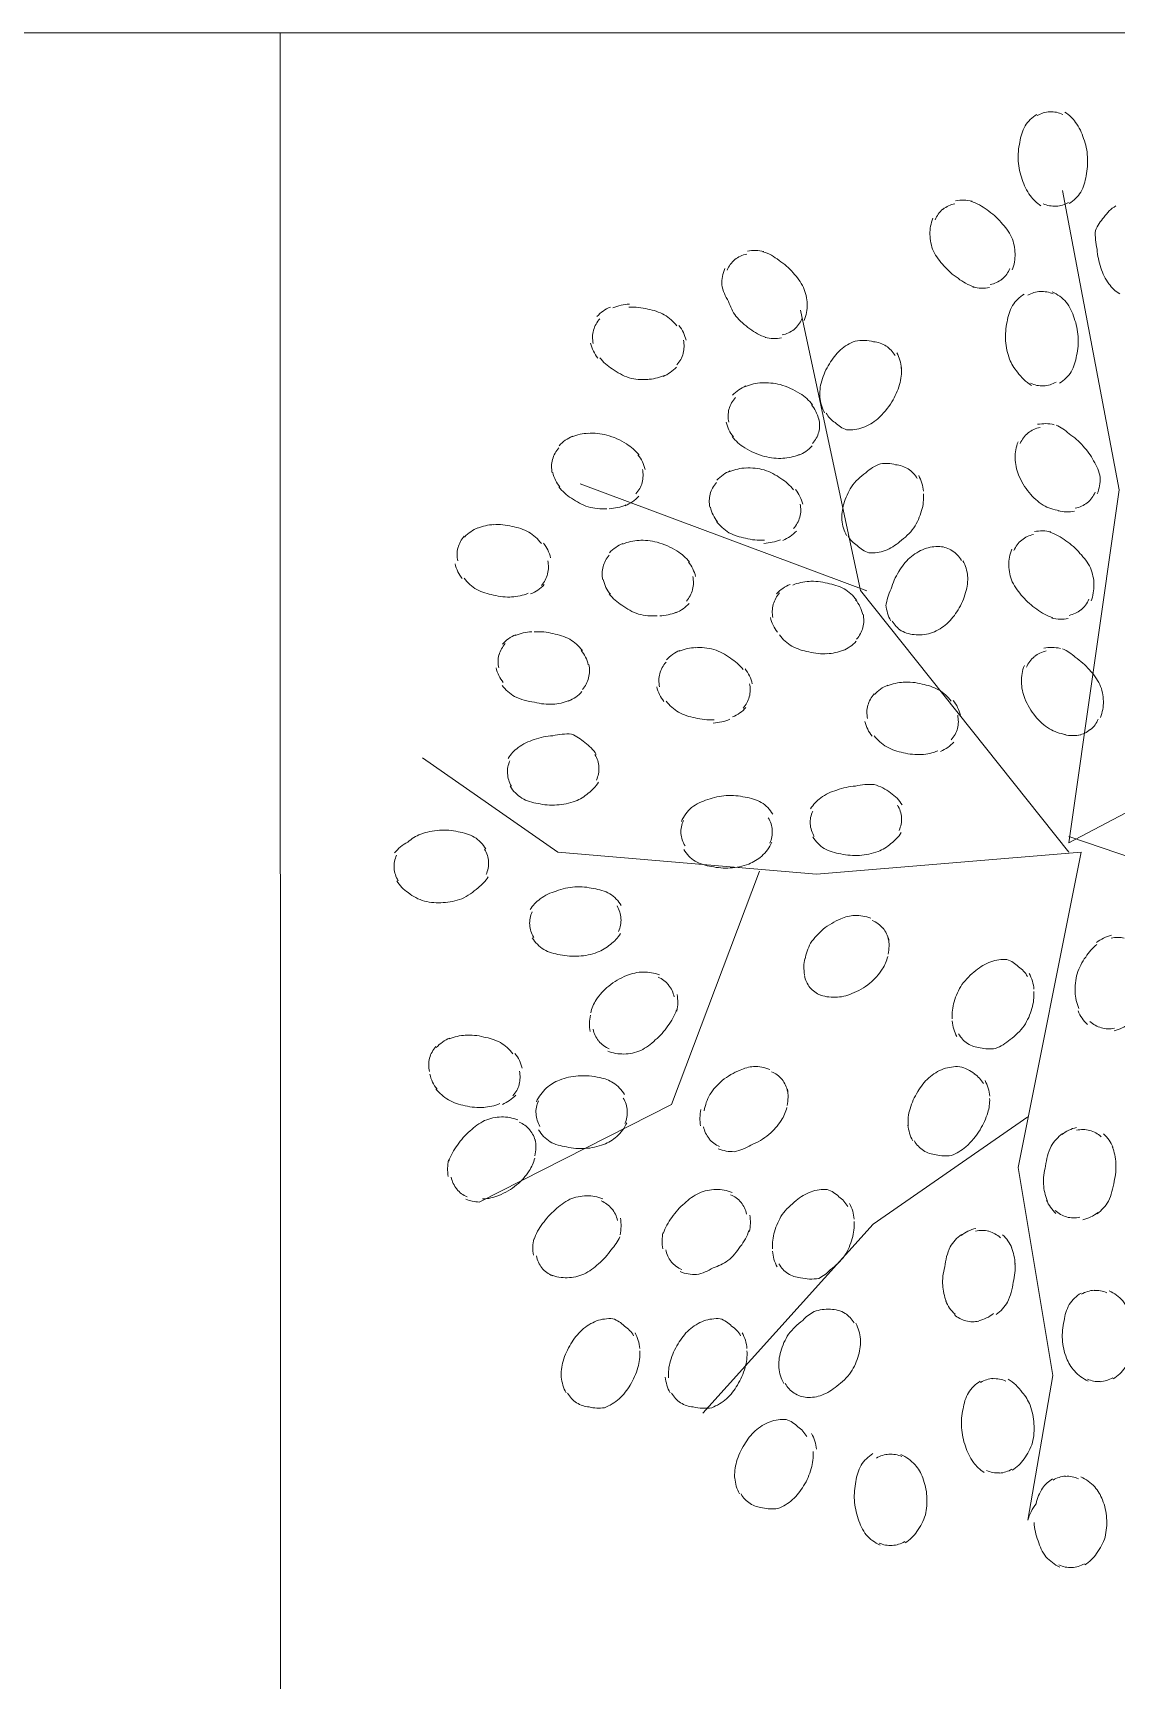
# Model space of a CAD drawing. Header units: metres. Extents: x 14 to 155, y 0 to 125.
# Drawn here: x 33.532 to 34.082, y 98.15 to 98.987 of the extents above; entities that cross this region are included whole.
import ezdxf

# ---------------------------------------------------------------- set-up
doc = ezdxf.new("R2010")
doc.units = ezdxf.units.M
doc.layers.add('PDF_Geometry', color=7, linetype='Continuous', true_color=0xc0c0c0)

msp = doc.modelspace()

# ---------------------------------------------------------------- linework, layer by layer
at = {"layer": 'PDF_Geometry', "color": 0, "lineweight": 5}
msp.add_lwpolyline([(33.45736, 99.48593), (34.25755, 99.48596), (34.25757, 98.98663), (33.45738, 98.9866)], close=True, dxfattribs=at)
msp.add_lwpolyline([(29.58483, 90.23573), (29.58457, 96.98602), (33.65743, 96.98618), (33.65735, 98.98661)], dxfattribs=at)
at = {"layer": 'PDF_Geometry', "color": 0, "lineweight": 0}
for points in [[(34.04137, 98.94518, 0.112979), (34.03537, 98.93937, 0.088824), (34.03275, 98.93112, 0.074265), (34.0319, 98.92155, 0.074849), (34.03397, 98.91218, 0.088992), (34.038, 98.90402, 0.102553), (34.04344, 98.89887)], [(34.05769, 98.89999, 0.112979), (34.06369, 98.90581, 0.088824), (34.06631, 98.91406, 0.074265), (34.06706, 98.92362, 0.074849), (34.06509, 98.93299, 0.088992), (34.06106, 98.94115, 0.102553), (34.05562, 98.94631)], [(34.02881, 98.86624, 0.102), (34.03031, 98.87449, 0.09382), (34.02853, 98.88293, 0.075517), (34.02319, 98.89043, 0.072693), (34.01606, 98.89671, 0.088362), (34.0079, 98.90112)], [(33.98859, 98.89258, 0.102), (33.98709, 98.88433, 0.09382), (33.98887, 98.8758, 0.075517), (33.99422, 98.86839, 0.072693), (34.00134, 98.86202, 0.088362), (34.0095, 98.85761)], [(34.08141, 98.89877, 0.112979), (34.07541, 98.89296, 0.088824), (34.07109, 98.8863, 0.074265), (34.07194, 98.87674, 0.074849), (34.07391, 98.86737, 0.088992), (34.07794, 98.85921, 0.102553), (34.08347, 98.85405)], [(33.92325, 98.84064, 0.102), (33.92475, 98.84889, 0.09382), (33.92287, 98.85733, 0.075517), (33.91762, 98.86483, 0.072693), (33.91049, 98.87111, 0.088362), (33.90234, 98.87552)], [(33.88293, 98.86698, 0.102), (33.88143, 98.85873, 0.09382), (33.8849, 98.8502, 0.075517), (33.88856, 98.8428, 0.072693), (33.89568, 98.83642, 0.088362), (33.90384, 98.83201)], [(34.035, 98.85396, 0.112979), (34.029, 98.84815, 0.088824), (34.02628, 98.83989, 0.074265), (34.02553, 98.83033, 0.074849), (34.0275, 98.82096, 0.088992), (34.03153, 98.81439, 0.102553), (34.03866, 98.80764)], [(34.05282, 98.80877, 0.112979), (34.05882, 98.81458, 0.088824), (34.06153, 98.82283, 0.074265), (34.06228, 98.8324, 0.074849), (34.06031, 98.84177, 0.088992), (34.05628, 98.84993, 0.102553), (34.04916, 98.85508)], [(33.85865, 98.83783, 0.087268), (33.85227, 98.84354, 0.072677), (33.84384, 98.84636, 0.081618), (33.83427, 98.84729)], [(33.96487, 98.82761, 0.12226), (33.9585, 98.82977, 0.102689), (33.94912, 98.83014, 0.089013), (33.94162, 98.82564, 0.073797), (33.93609, 98.81861, 0.072677), (33.93215, 98.80989, 0.090683), (33.93122, 98.80126)], [(33.81946, 98.8217, 0.087268), (33.82584, 98.81598, 0.072677), (33.83437, 98.81148, 0.081618), (33.84384, 98.81064)], [(33.939, 98.7887, 0.12226), (33.94481, 98.78505, 0.102689), (33.95306, 98.78617, 0.089013), (33.96056, 98.79067, 0.073797), (33.96778, 98.7993, 0.072677), (33.97162, 98.80802, 0.090683), (33.97256, 98.81664)], [(33.92747, 98.7978, 0.087268), (33.92109, 98.80351, 0.072677), (33.91106, 98.80801, 0.081618), (33.9015, 98.80886)], [(33.83943, 98.7722, 0.087268), (33.83306, 98.77792, 0.072677), (33.82303, 98.78242, 0.081618), (33.81346, 98.78326)], [(34.07204, 98.75261, 0.102), (34.07354, 98.76086, 0.09382), (34.07016, 98.7693, 0.075517), (34.06482, 98.7768, 0.072693), (34.05769, 98.78308, 0.088362), (34.05113, 98.78749)], [(33.88668, 98.78167, 0.087268), (33.89306, 98.77595, 0.072677), (33.90319, 98.77154, 0.081618), (33.91265, 98.77061)], [(34.03182, 98.77895, 0.102), (34.03032, 98.7707, 0.09382), (34.0321, 98.76217, 0.075517), (34.03744, 98.75317, 0.072693), (34.04457, 98.7468, 0.088362), (34.05272, 98.74399)], [(33.97603, 98.76517, 0.12226), (33.96966, 98.76733, 0.102689), (33.96197, 98.7678, 0.089013), (33.95447, 98.76329, 0.073797), (33.94725, 98.75617, 0.072677), (33.94341, 98.74745, 0.090683), (33.94238, 98.73882)], [(33.91781, 98.75457, 0.087268), (33.91144, 98.76029, 0.079764), (33.903, 98.7647, 0.081618), (33.89353, 98.76564)], [(33.79874, 98.75607, 0.087268), (33.80512, 98.75035, 0.072677), (33.81356, 98.74594, 0.081618), (33.82303, 98.74501)], [(33.95016, 98.72626, 0.125626), (33.95606, 98.72261, 0.102689), (33.96432, 98.72373, 0.089013), (33.97172, 98.72823, 0.073797), (33.97894, 98.73526, 0.072677), (33.98288, 98.74408, 0.090683), (33.98381, 98.75261)], [(33.78984, 98.72738, 0.087268), (33.78346, 98.7331, 0.072677), (33.77503, 98.73601, 0.081618), (33.76546, 98.73685)], [(33.87872, 98.73854, 0.087268), (33.88509, 98.73282, 0.079764), (33.89353, 98.73001, 0.081618), (33.90309, 98.72898)], [(34.06885, 98.69814, 0.102), (34.07035, 98.70639, 0.09382), (34.06857, 98.71492, 0.075517), (34.06323, 98.72233, 0.072693), (34.0561, 98.7287, 0.088362), (34.04794, 98.73311)], [(33.86503, 98.71782, 0.087268), (33.85865, 98.72354, 0.072677), (33.84862, 98.72795, 0.081618), (33.83906, 98.72888)], [(33.99844, 98.72364, 0.12226), (33.99207, 98.72579, 0.102689), (33.98438, 98.72458, 0.089013), (33.97688, 98.72008, 0.073797), (33.97125, 98.71304, 0.072677), (33.96741, 98.70423, 0.090683), (33.96478, 98.6956)], [(34.02863, 98.72448, 0.102), (34.02713, 98.71623, 0.09382), (34.02891, 98.7078, 0.075517), (34.03426, 98.7003, 0.072693), (34.04129, 98.69401, 0.088362), (34.04945, 98.68961)], [(33.75065, 98.70966, 0.087268), (33.75703, 98.70394, 0.072677), (33.76556, 98.70113, 0.081618), (33.77503, 98.70019)], [(33.94988, 98.6986, 0.087268), (33.9435, 98.70432, 0.072677), (33.93506, 98.70714, 0.081618), (33.9255, 98.70807)], [(33.97257, 98.68304, 0.12226), (33.98007, 98.68098, 0.102689), (33.98832, 98.68211, 0.089013), (33.99572, 98.68661, 0.073797), (34.00135, 98.69364, 0.072677), (34.00519, 98.70245, 0.090683), (34.00622, 98.71108)], [(33.82434, 98.70169, 0.087268), (33.83072, 98.69597, 0.072677), (33.83915, 98.69147, 0.081618), (33.84862, 98.69063)], [(33.81065, 98.673, 0.087268), (33.80428, 98.67872, 0.072677), (33.79575, 98.68154, 0.081618), (33.78628, 98.68247)], [(33.89222, 98.66335, 0.087268), (33.88585, 98.66907, 0.072677), (33.87741, 98.67357, 0.081618), (33.86794, 98.67441)], [(33.91069, 98.68088, 0.087268), (33.91706, 98.67516, 0.072677), (33.9256, 98.67226, 0.081618), (33.93507, 98.67142)], [(34.07364, 98.63898, 0.102), (34.07514, 98.64723, 0.09382), (34.07335, 98.65567, 0.075517), (34.06801, 98.66317, 0.072693), (34.06088, 98.66954, 0.088362), (34.05441, 98.67386)], [(34.03501, 98.66532, 0.102), (34.03351, 98.65707, 0.09382), (34.03529, 98.64854, 0.075517), (34.04063, 98.63954, 0.072693), (34.04776, 98.63317, 0.088362), (34.05592, 98.63036)], [(33.76987, 98.65528, 0.087268), (33.77625, 98.64956, 0.072677), (33.78637, 98.64666, 0.081618), (33.79584, 98.64581)], [(33.99788, 98.64732, 0.087268), (33.99151, 98.65304, 0.072677), (33.98307, 98.65595, 0.081618), (33.97351, 98.65688)], [(33.85313, 98.64732, 0.087268), (33.8595, 98.6416, 0.079764), (33.86794, 98.63879, 0.081618), (33.8775, 98.63776)], [(33.81769, 98.62022, 0.112979), (33.81187, 98.62622, 0.092185), (33.80522, 98.63053, 0.074265), (33.79566, 98.62969, 0.074849), (33.78628, 98.62772, 0.088992), (33.77812, 98.62369, 0.102553), (33.77297, 98.61816)], [(33.95879, 98.6297, 0.087268), (33.96516, 98.62398, 0.072677), (33.9736, 98.62107, 0.081618), (33.98307, 98.62023)], [(33.72947, 98.61853), (33.79828, 98.57053), (33.92954, 98.55938), (34.06389, 98.57054), (34.03192, 98.4105), (34.04946, 98.30484), (34.03671, 98.23124, -0.074265), (34.04093, 98.23968, -0.088824), (34.04421, 98.24756, -0.112979), (34.04937, 98.25225)], [(33.77409, 98.604, 0.112979), (33.77991, 98.598, 0.092185), (33.78816, 98.59528, 0.074265), (33.79763, 98.59453, 0.074849), (33.80709, 98.5965, 0.088992), (33.81366, 98.60053, 0.102553), (33.81881, 98.60606)], [(33.90732, 98.58985, 0.112979), (33.9015, 98.59585, 0.092185), (33.89325, 98.59847, 0.074265), (33.88369, 98.59932, 0.074849), (33.87432, 98.59725, 0.088992), (33.86607, 98.59322, 0.102553), (33.86091, 98.58619)], [(33.97295, 98.59463, 0.112979), (33.96713, 98.60063, 0.088824), (33.95879, 98.60494, 0.074265), (33.94932, 98.6041, 0.074849), (33.93985, 98.60213, 0.088992), (33.93169, 98.5981, 0.102553), (33.92654, 98.59257)], [(33.76162, 98.57222, 0.112979), (33.75581, 98.57822, 0.092185), (33.74756, 98.58094, 0.074265), (33.73809, 98.58168, 0.074849), (33.72862, 98.57972, 0.088992), (33.72206, 98.57568, 0.102553), (33.71531, 98.57015)], [(33.86213, 98.57194, 0.112979), (33.86794, 98.56594, 0.088824), (33.87619, 98.56331, 0.074265), (33.88566, 98.56256, 0.074849), (33.89513, 98.56453, 0.088992), (33.90169, 98.56857, 0.102553), (33.90685, 98.5756)], [(33.92766, 98.57841, 0.112979), (33.93348, 98.57241, 0.088824), (33.94182, 98.56969, 0.074265), (33.95129, 98.56894, 0.074849), (33.96076, 98.57091, 0.088992), (33.96732, 98.57494, 0.102553), (33.97248, 98.58048)], [(33.71644, 98.556, 0.112979), (33.72225, 98.55, 0.092185), (33.7305, 98.54568, 0.074265), (33.74006, 98.54493, 0.074849), (33.74944, 98.5469, 0.088992), (33.75769, 98.55253, 0.102553), (33.76284, 98.55806)], [(33.90066, 98.56088), (33.85585, 98.44246), (33.75826, 98.39287, -0.102), (33.75151, 98.39436)], [(33.83044, 98.54344, 0.112979), (33.82463, 98.54944, 0.088824), (33.81638, 98.55206, 0.074265), (33.80691, 98.55291, 0.074849), (33.79744, 98.55084, 0.088992), (33.78928, 98.54681, 0.102553), (33.78413, 98.54137)], [(33.9571, 98.53697, 0.102), (33.94885, 98.53847, 0.09382), (33.94192, 98.53669, 0.075517), (33.93291, 98.53144, 0.072693), (33.92654, 98.52431, 0.088362), (33.92373, 98.51616)], [(33.78525, 98.52712, 0.112979), (33.79107, 98.52112, 0.088824), (33.79932, 98.5185, 0.074265), (33.80888, 98.51775, 0.074849), (33.81825, 98.51972, 0.088992), (33.82491, 98.52375, 0.102553), (33.82997, 98.52919)], [(34.07186, 98.52366, 0.087268), (34.06614, 98.51729, 0.079764), (34.06183, 98.50885, 0.081618), (34.0608, 98.49929)], [(33.93076, 98.49834, 0.102), (33.93901, 98.49685, 0.09382), (33.94745, 98.49872, 0.075517), (33.95654, 98.50397, 0.072693), (33.96292, 98.5111, 0.088362), (33.96564, 98.51766)], [(34.03201, 98.51232, 0.132733), (34.0262, 98.51607, 0.102689), (34.01795, 98.51494, 0.089013), (34.01045, 98.51044, 0.073797), (34.00333, 98.50332, 0.072677), (33.99939, 98.4946, 0.090683), (33.99845, 98.48597)], [(33.84985, 98.50819, 0.102), (33.8416, 98.50969, 0.09382), (33.83307, 98.5079, 0.075517), (33.82407, 98.50256, 0.072693), (33.81769, 98.49553, 0.088362), (33.81488, 98.48897)], [(34.00623, 98.47341, 0.125626), (34.01261, 98.47125, 0.102689), (34.0203, 98.47088, 0.089013), (34.0278, 98.47538, 0.073797), (34.03492, 98.48241, 0.072677), (34.03886, 98.49122, 0.090683), (34.0398, 98.49976)], [(33.82351, 98.46956, 0.102), (33.83176, 98.46806, 0.09382), (33.84029, 98.46984, 0.075517), (33.84769, 98.47518, 0.072693), (33.85407, 98.48231, 0.088362), (33.85848, 98.49047)], [(33.77541, 98.46815, 0.087268), (33.76903, 98.47387, 0.072677), (33.7606, 98.47668, 0.081618), (33.75113, 98.47762)], [(33.83213, 98.44743, 0.112979), (33.82632, 98.45343, 0.092185), (33.81957, 98.45606, 0.074265), (33.80851, 98.4569, 0.074849), (33.79904, 98.45484, 0.088992), (33.79247, 98.45081, 0.102553), (33.78732, 98.44377)], [(33.90582, 98.46019, 0.102), (33.89757, 98.46169, 0.09382), (33.89073, 98.4599, 0.075517), (33.88163, 98.45456, 0.072693), (33.87535, 98.44743, 0.088362), (33.87254, 98.43928)], [(34.0097, 98.45794, 0.12226), (34.0022, 98.4616, 0.102689), (33.99395, 98.46047, 0.089013), (33.98645, 98.45597, 0.073797), (33.98092, 98.44894, 0.072677), (33.97698, 98.44022, 0.090683), (33.97605, 98.43159)], [(33.73632, 98.45043, 0.087268), (33.74269, 98.44471, 0.072677), (33.75113, 98.4418, 0.081618), (33.76069, 98.44096)], [(33.87957, 98.41996, 0.102), (33.88782, 98.41846, 0.09382), (33.89626, 98.42184, 0.075517), (33.90536, 98.42718, 0.072693), (33.91164, 98.43431, 0.088362), (33.91445, 98.44087)], [(33.98383, 98.41903, 0.12226), (33.9902, 98.41687, 0.102689), (33.99789, 98.4165, 0.089013), (34.00539, 98.421, 0.073797), (34.01252, 98.42963, 0.072677), (34.01645, 98.43835, 0.090683), (34.01739, 98.44538)], [(33.77785, 98.43459, 0.102), (33.7696, 98.43609, 0.09382), (33.76107, 98.4343, 0.075517), (33.75366, 98.42896, 0.072693), (33.74729, 98.42183, 0.088362), (33.74288, 98.41368)], [(33.78844, 98.42952, 0.112979), (33.79426, 98.42352, 0.092185), (33.8026, 98.4209, 0.074265), (33.81207, 98.42006, 0.074849), (33.82145, 98.42212, 0.088992), (33.8281, 98.42615, 0.102553), (33.83326, 98.43318)], [(34.05433, 98.42766, 0.087268), (34.04861, 98.42128, 0.079764), (34.0458, 98.41116, 0.081618), (34.04477, 98.40169)], [(33.75994, 98.39446, 0.09382), (33.76829, 98.39624, 0.075517), (33.77729, 98.40158, 0.072693), (33.78366, 98.40871, 0.088362), (33.78648, 98.41518)], [(34.07196, 98.38688, 0.087268), (34.07768, 98.39325, 0.072677), (34.08058, 98.40338, 0.081618), (34.08143, 98.41285)], [(33.8867, 98.39775, 0.102), (33.87845, 98.39924, 0.09382), (33.86992, 98.39746, 0.075517), (33.86251, 98.39221, 0.072693), (33.85614, 98.38509, 0.088362), (33.85173, 98.37693)], [(33.94089, 98.3955, 0.12226), (33.93498, 98.39925, 0.102689), (33.92673, 98.39812, 0.089013), (33.91923, 98.39362, 0.073797), (33.91211, 98.3865, 0.072677), (33.90817, 98.37778, 0.090683), (33.90723, 98.36915)], [(33.82107, 98.39456, 0.102), (33.81282, 98.39605, 0.09382), (33.80429, 98.39427, 0.075517), (33.79688, 98.38893, 0.072693), (33.79051, 98.3819, 0.088362), (33.7861, 98.37374)], [(33.91501, 98.35659, 0.12226), (33.92139, 98.35443, 0.102689), (33.93067, 98.35406, 0.089013), (33.93658, 98.35856, 0.073797), (33.9438, 98.36559, 0.072677), (33.94764, 98.3744, 0.090683), (33.94858, 98.38293)], [(33.79473, 98.35593, 0.102), (33.80298, 98.35443, 0.09382), (33.81142, 98.3563, 0.075517), (33.81892, 98.36155, 0.072693), (33.82529, 98.36868, 0.088362), (33.8297, 98.37524)], [(33.86036, 98.35752, 0.102), (33.86861, 98.35602, 0.09382), (33.87704, 98.35949, 0.075517), (33.88454, 98.36315, 0.072693), (33.89083, 98.37028, 0.088362), (33.89523, 98.37843)], [(34.00305, 98.37647, 0.087268), (33.99733, 98.37009, 0.079764), (33.99461, 98.35997, 0.081618), (33.99358, 98.3505)], [(34.02077, 98.33569, 0.087268), (34.02649, 98.34206, 0.072677), (34.02939, 98.35219, 0.081618), (34.03024, 98.36166)], [(34.0638, 98.34666, 0.112979), (34.0578, 98.34084, 0.088824), (34.05518, 98.33259, 0.074265), (34.05433, 98.32303, 0.074849), (34.0564, 98.31365, 0.088992), (34.06043, 98.30709, 0.102553), (34.06746, 98.30194)], [(34.08012, 98.30306, 0.112979), (34.08612, 98.30887, 0.088824), (34.09034, 98.31553, 0.074265), (34.09109, 98.32509, 0.074849), (34.08912, 98.33447, 0.088992), (34.08508, 98.34263, 0.102553), (34.07805, 98.34778)], [(33.83204, 98.32987, 0.125626), (33.82614, 98.33362, 0.102689), (33.81789, 98.33249, 0.089013), (33.81048, 98.32799, 0.073797), (33.80485, 98.32086, 0.072677), (33.80092, 98.31214, 0.090683), (33.79998, 98.30352)], [(33.88642, 98.32987, 0.12226), (33.88061, 98.33362, 0.102689), (33.87236, 98.33249, 0.089013), (33.86486, 98.32799, 0.073797), (33.85923, 98.32087, 0.072677), (33.85539, 98.31215, 0.090683), (33.85436, 98.30352)], [(33.94408, 98.33634, 0.125626), (33.93658, 98.3384, 0.102689), (33.92833, 98.33728, 0.089013), (33.92252, 98.33278, 0.073797), (33.9153, 98.32574, 0.072677), (33.91136, 98.31693, 0.090683), (33.91042, 98.3083)], [(33.9182, 98.29584, 0.12226), (33.92458, 98.29368, 0.102689), (33.93227, 98.29481, 0.089013), (33.93977, 98.2994, 0.073797), (33.94699, 98.30643, 0.072677), (33.95083, 98.31515, 0.090683), (33.95186, 98.32378)], [(33.80776, 98.29096, 0.12226), (33.81414, 98.2888, 0.102689), (33.82183, 98.28843, 0.089013), (33.82933, 98.29293, 0.073797), (33.83495, 98.29996, 0.072677), (33.83879, 98.30877, 0.090683), (33.83983, 98.3173)], [(33.86055, 98.29096, 0.125626), (33.86692, 98.2888, 0.102689), (33.8763, 98.28843, 0.089013), (33.8838, 98.29293, 0.073797), (33.88933, 98.29996, 0.072677), (33.89327, 98.30877, 0.090683), (33.8942, 98.3173)], [(34.01261, 98.30184, 0.112979), (34.00661, 98.29603, 0.088824), (34.0039, 98.28778, 0.074265), (34.00315, 98.27831, 0.074849), (34.00512, 98.26884, 0.088992), (34.00915, 98.26068, 0.102553), (34.01468, 98.25553)], [(34.02884, 98.25665, 0.112979), (34.03484, 98.26246, 0.088824), (34.03915, 98.27071, 0.074265), (34.0399, 98.28028, 0.074849), (34.03793, 98.28965, 0.088992), (34.0339, 98.29622, 0.102553), (34.02677, 98.30297)], [(33.92008, 98.27868, 0.12226), (33.91417, 98.28243, 0.102689), (33.90592, 98.2813, 0.089013), (33.89842, 98.27671, 0.073797), (33.89289, 98.26968, 0.072677), (33.88895, 98.26096, 0.090683), (33.88802, 98.25233)], [(33.8958, 98.23977, 0.12226), (33.90217, 98.23761, 0.102689), (33.90986, 98.23724, 0.089013), (33.91736, 98.24174, 0.073797), (33.92299, 98.24877, 0.072677), (33.92683, 98.25749, 0.090683), (33.92777, 98.26612)], [(33.95814, 98.26509, 0.107116), (33.95214, 98.25927, 0.088824), (33.94952, 98.25093, 0.074265), (33.94877, 98.24146, 0.074849), (33.95074, 98.23199, 0.088992), (33.95477, 98.22383, 0.102553), (33.9618, 98.21868)], [(33.97446, 98.2198, 0.107116), (33.98046, 98.22562, 0.088824), (33.98477, 98.23396, 0.074265), (33.98552, 98.24343, 0.074849), (33.98346, 98.25281, 0.088992), (33.97952, 98.25946, 0.102553), (33.9724, 98.26462)], [(34.06568, 98.20865, 0.112979), (34.07168, 98.21446, 0.088824), (34.076, 98.22271, 0.074265), (34.07675, 98.23228, 0.074849), (34.07468, 98.24165, 0.088992), (34.07074, 98.24821, 0.102553), (34.06362, 98.25337)], [(34.03999, 98.23021, 0.074849), (34.04196, 98.22084, 0.088992), (34.04599, 98.21268, 0.102553), (34.05303, 98.20752)]]:
    msp.add_lwpolyline(points, format="xyb", dxfattribs=at)
for points in [[(34.28795, 98.81215), (34.26873, 98.76734), (34.1823, 98.64095), (34.05751, 98.57532), (34.0831, 98.75458), (34.05431, 98.90655)], [(34.05751, 98.57054), (33.95185, 98.70339), (33.92146, 98.8458)], [(33.95513, 98.70329), (33.80953, 98.75766)], [(34.35996, 98.52733), (34.29593, 98.50811), (34.2079, 98.52733), (34.05751, 98.57851)], [(34.0367, 98.4361), (33.95833, 98.38172), (33.87189, 98.28561)]]:
    msp.add_lwpolyline(points, dxfattribs=at)
for centre, radius, start, end in [((33.83245, 98.82928), 0.01962, 112.65481, 137.22821), ((33.83036, 98.83205), 0.01452, 165.94207, 192.44847), ((33.84775, 98.82748), 0.01452, 345.94207, 12.44847), ((33.84406, 98.83024), 0.01962, 292.65481, 317.22821), ((33.90127, 98.78925), 0.01962, 112.65481, 137.22821), ((33.89917, 98.79202), 0.01452, 165.94207, 192.44847), ((33.91657, 98.78745), 0.01452, 345.94207, 12.44847), ((33.81324, 98.76366), 0.01962, 112.65481, 137.22821), ((33.91288, 98.79021), 0.01962, 292.65481, 317.22821), ((33.80955, 98.76642), 0.01452, 165.94207, 192.44847), ((33.82694, 98.76185), 0.01452, 345.94207, 12.44847), ((33.8933, 98.74613), 0.01962, 112.65481, 137.22821), ((33.82485, 98.76461), 0.01962, 292.65481, 317.22821), ((33.88961, 98.74889), 0.01452, 165.94207, 192.44847), ((33.90701, 98.74423), 0.01452, 345.94207, 12.44847), ((33.76524, 98.71725), 0.01962, 112.65481, 137.22821), ((33.90491, 98.74699), 0.01962, 292.65481, 317.22821), ((33.76155, 98.7216), 0.01452, 165.94207, 192.44847), ((33.83883, 98.70928), 0.01962, 112.65481, 137.22821), ((33.77894, 98.71544), 0.01452, 345.94207, 12.44847), ((33.83524, 98.71204), 0.01452, 165.94207, 192.44847), ((33.85254, 98.70747), 0.01452, 345.94207, 12.44847), ((33.77685, 98.71979), 0.01962, 292.65481, 317.22821), ((33.92368, 98.68847), 0.01962, 112.65481, 137.22821), ((33.85054, 98.71023), 0.01962, 292.65481, 317.22821), ((33.92159, 98.69283), 0.01452, 165.94207, 192.44847), ((33.93898, 98.68826), 0.01452, 345.94207, 12.44847), ((33.78446, 98.66287), 0.01962, 112.65481, 137.22821), ((33.93529, 98.69102), 0.01962, 292.65481, 317.22821), ((33.78236, 98.66723), 0.01452, 165.94207, 192.44847), ((33.79976, 98.66266), 0.01452, 345.94207, 12.44847), ((33.86771, 98.6549), 0.01962, 112.65481, 137.22821), ((33.86402, 98.65767), 0.01452, 165.94207, 192.44847), ((33.79607, 98.66542), 0.01962, 292.65481, 317.22821), ((33.88132, 98.653), 0.01452, 345.94207, 12.44847), ((33.97328, 98.63728), 0.01962, 112.65481, 137.22821), ((33.87932, 98.65736), 0.01962, 292.65481, 317.22821), ((33.96959, 98.64164), 0.01452, 165.94207, 192.44847), ((33.98699, 98.63697), 0.01452, 345.94207, 12.44847), ((33.98489, 98.63983), 0.01962, 292.65481, 317.22821), ((34.08221, 98.51277), 0.01452, 75.94207, 102.44847), ((34.0804, 98.49747), 0.01962, 202.65481, 227.22821), ((33.7509, 98.45802), 0.01962, 112.65481, 137.22821), ((34.07764, 98.49537), 0.01452, 255.94207, 282.44847), ((33.74721, 98.46237), 0.01452, 165.94207, 192.44847), ((33.76451, 98.45621), 0.01452, 345.94207, 12.44847), ((33.76251, 98.46056), 0.01962, 292.65481, 317.22821), ((34.06468, 98.41517), 0.01452, 75.94207, 102.44847), ((34.06192, 98.41307), 0.01962, 22.65481, 47.22821), ((34.06437, 98.40146), 0.01962, 202.65481, 227.22821), ((34.06002, 98.39937), 0.01452, 255.94207, 282.44847), ((34.0134, 98.36398), 0.01452, 75.94207, 102.44847), ((34.01063, 98.36188), 0.01962, 22.65481, 47.22821), ((34.01318, 98.35027), 0.01962, 202.65481, 227.22821), ((34.00883, 98.34658), 0.01452, 255.94207, 282.44847)]:
    msp.add_arc(centre, radius, start, end, dxfattribs=at)
for points in [[(34.04794, 98.94659), (34.04569, 98.94649), (34.04353, 98.94574), (34.04156, 98.94462)], [(34.0545, 98.94528), (34.05244, 98.94621), (34.05019, 98.94668), (34.04794, 98.94649)], [(34.00847, 98.90121), (34.00575, 98.90187), (34.00284, 98.90187), (34.00012, 98.9014)], [(34.05112, 98.89859), (34.05337, 98.89868), (34.05553, 98.89943), (34.0575, 98.90055)], [(33.99365, 98.89708), (33.99187, 98.89568), (33.99056, 98.8938), (33.98972, 98.89174)], [(33.99975, 98.8999), (33.9975, 98.89943), (33.99543, 98.89849), (33.99375, 98.89708)], [(34.04456, 98.8999), (34.04662, 98.89896), (34.04887, 98.89849), (34.05112, 98.89868)], [(33.90281, 98.87561), (33.90009, 98.87627), (33.89718, 98.87627), (33.89446, 98.8758)], [(33.88809, 98.87148), (33.88631, 98.87008), (33.88499, 98.8682), (33.88415, 98.86614)], [(33.89409, 98.8743), (33.89184, 98.87383), (33.88977, 98.87289), (33.88809, 98.87148)], [(34.02375, 98.86165), (34.02553, 98.86305), (34.02684, 98.86493), (34.02769, 98.86699)], [(34.01766, 98.85883), (34.01991, 98.8593), (34.02197, 98.86024), (34.02366, 98.86165)], [(34.00894, 98.85752), (34.01166, 98.85686), (34.01456, 98.85686), (34.01728, 98.85733)], [(34.04316, 98.85536), (34.04091, 98.85527), (34.03875, 98.85452), (34.03678, 98.8534)], [(34.04963, 98.85405), (34.04756, 98.85499), (34.04531, 98.85546), (34.04306, 98.85527)], [(33.81955, 98.84148), (33.81805, 98.83979), (33.81693, 98.83782), (33.81637, 98.83567)], [(33.83455, 98.84889), (33.83165, 98.8487), (33.82884, 98.84814), (33.82621, 98.84701)], [(33.86334, 98.83051), (33.86268, 98.83323), (33.86146, 98.83586), (33.85968, 98.83801)], [(33.91209, 98.83323), (33.91434, 98.8337), (33.9164, 98.83464), (33.91809, 98.83605)], [(33.91809, 98.83605), (33.91987, 98.83745), (33.92118, 98.83933), (33.92203, 98.84139)], [(33.81487, 98.82901), (33.81552, 98.82629), (33.81674, 98.82367), (33.81852, 98.82151)], [(33.90337, 98.83192), (33.90609, 98.83126), (33.909, 98.83126), (33.91171, 98.83173)], [(33.96937, 98.82274), (33.96825, 98.8247), (33.96675, 98.82639), (33.96478, 98.82761)], [(33.85865, 98.81804), (33.86015, 98.81973), (33.86128, 98.8217), (33.86184, 98.82386)], [(33.97266, 98.81627), (33.97237, 98.81908), (33.97162, 98.8218), (33.97022, 98.82424)], [(33.84356, 98.81064), (33.84646, 98.81082), (33.84928, 98.81139), (33.8519, 98.81251)], [(33.90178, 98.80895), (33.89887, 98.80876), (33.89606, 98.8082), (33.89343, 98.80708)], [(34.03819, 98.80867), (34.04025, 98.80774), (34.0425, 98.80727), (34.04475, 98.80746)], [(34.04475, 98.80736), (34.047, 98.80746), (34.04916, 98.80821), (34.05113, 98.80933)], [(33.88837, 98.80145), (33.88687, 98.79976), (33.88575, 98.79779), (33.88518, 98.79564)], [(33.93122, 98.80164), (33.9315, 98.79883), (33.93225, 98.79611), (33.93365, 98.79367)], [(33.93056, 98.79048), (33.9299, 98.7932), (33.92869, 98.79583), (33.9269, 98.79798)], [(33.9344, 98.79358), (33.93553, 98.79161), (33.93703, 98.78992), (33.939, 98.7887)], [(33.81374, 98.78335), (33.81084, 98.78317), (33.80802, 98.7826), (33.8054, 98.78148)], [(33.88368, 98.78898), (33.88434, 98.78626), (33.88556, 98.78364), (33.88734, 98.78148)], [(33.92747, 98.77811), (33.92897, 98.77979), (33.93009, 98.78176), (33.93066, 98.78392)], [(34.03688, 98.78346), (34.0351, 98.78205), (34.03378, 98.78017), (34.03294, 98.77811)], [(34.04297, 98.78627), (34.04072, 98.7858), (34.03866, 98.78486), (34.03697, 98.78346)], [(34.0501, 98.78767), (34.04738, 98.78833), (34.04447, 98.78833), (34.04175, 98.78786)], [(33.79874, 98.77585), (33.79724, 98.77416), (33.79612, 98.7722), (33.79556, 98.77004)], [(33.84253, 98.76488), (33.84187, 98.7676), (33.84065, 98.77023), (33.83887, 98.77238)], [(33.91237, 98.77061), (33.91528, 98.77079), (33.91809, 98.77136), (33.92072, 98.77248)], [(33.79565, 98.76338), (33.79631, 98.76066), (33.79753, 98.75804), (33.79931, 98.75588)], [(33.83784, 98.75251), (33.83934, 98.7542), (33.84046, 98.75617), (33.84103, 98.75832)], [(33.87872, 98.75823), (33.87722, 98.75654), (33.87609, 98.75457), (33.87553, 98.75242)], [(33.89381, 98.76573), (33.8909, 98.76554), (33.88809, 98.76498), (33.88547, 98.76385)], [(33.98063, 98.7603), (33.9795, 98.76226), (33.978, 98.76395), (33.97603, 98.76517)], [(33.98381, 98.75383), (33.98353, 98.75664), (33.98278, 98.75936), (33.98138, 98.7618)], [(33.9225, 98.74726), (33.92184, 98.74998), (33.92062, 98.75261), (33.91884, 98.75476)], [(34.06697, 98.74802), (34.06876, 98.74942), (34.07007, 98.7513), (34.07091, 98.75336)], [(33.82434, 98.74501), (33.82725, 98.7452), (33.83006, 98.74576), (33.83268, 98.74688)], [(33.87562, 98.74576), (33.87628, 98.74304), (33.8775, 98.74042), (33.87928, 98.73826)], [(34.05216, 98.74389), (34.05488, 98.74324), (34.05779, 98.74324), (34.06051, 98.7437)], [(34.06088, 98.7452), (34.06313, 98.74567), (34.06519, 98.74661), (34.06688, 98.74802)], [(33.76574, 98.73694), (33.76284, 98.73676), (33.76002, 98.73619), (33.7574, 98.73507)], [(33.91781, 98.73489), (33.91931, 98.73657), (33.92044, 98.73854), (33.921, 98.7407)], [(33.94238, 98.73929), (33.94266, 98.73648), (33.94341, 98.73376), (33.94481, 98.73132)], [(34.04851, 98.7332), (34.04579, 98.73386), (34.04288, 98.73386), (34.04016, 98.73339)], [(33.75074, 98.73104), (33.74924, 98.72935), (33.74812, 98.72738), (33.74756, 98.72522)], [(33.79453, 98.72007), (33.79387, 98.72279), (33.79265, 98.72541), (33.79087, 98.72757)], [(33.83943, 98.72888), (33.83653, 98.7287), (33.83372, 98.72813), (33.83109, 98.72701)], [(33.90281, 98.72739), (33.90572, 98.72757), (33.90853, 98.72814), (33.91116, 98.72926)], [(33.94556, 98.73114), (33.94669, 98.72917), (33.94819, 98.72748), (33.95016, 98.72626)], [(34.03369, 98.72908), (34.03191, 98.72767), (34.0306, 98.7258), (34.02976, 98.72373)], [(34.03969, 98.73189), (34.03744, 98.73142), (34.03538, 98.73048), (34.03369, 98.72908)], [(33.74606, 98.71697), (33.74671, 98.71425), (33.74793, 98.71163), (33.74971, 98.70947)], [(33.82434, 98.72138), (33.82284, 98.71969), (33.82172, 98.71773), (33.82115, 98.71557)], [(33.86812, 98.71051), (33.86747, 98.71323), (33.86625, 98.71585), (33.86447, 98.71801)], [(34.00304, 98.71876), (34.00191, 98.72073), (34.00041, 98.72242), (33.99844, 98.72364)], [(34.00622, 98.71061), (34.00594, 98.71342), (34.00519, 98.71614), (34.00379, 98.71858)], [(33.78984, 98.706), (33.79134, 98.70769), (33.79246, 98.70966), (33.79303, 98.71182)], [(33.82125, 98.70901), (33.8219, 98.70629), (33.82312, 98.70366), (33.8249, 98.70151)], [(33.92578, 98.70807), (33.92288, 98.70788), (33.92006, 98.70732), (33.91744, 98.7062)], [(33.77475, 98.70019), (33.77765, 98.70038), (33.78046, 98.70094), (33.78309, 98.70207)], [(33.86344, 98.69804), (33.86494, 98.69973), (33.86606, 98.7017), (33.86662, 98.70385)], [(33.91078, 98.70226), (33.90928, 98.70057), (33.90816, 98.6986), (33.90759, 98.69645)], [(33.84994, 98.69054), (33.85284, 98.69073), (33.85566, 98.69129), (33.85828, 98.69241)], [(33.95297, 98.69129), (33.95232, 98.69401), (33.9511, 98.69664), (33.94932, 98.69879)], [(33.96478, 98.69607), (33.96507, 98.69326), (33.96582, 98.69054), (33.96722, 98.6881)], [(34.0577, 98.69083), (34.05995, 98.6913), (34.06201, 98.69223), (34.0637, 98.69364)], [(34.06379, 98.69364), (34.06557, 98.69505), (34.06688, 98.69692), (34.06773, 98.69898)], [(33.9061, 98.68979), (33.90675, 98.68707), (33.90797, 98.68445), (33.90975, 98.68229)], [(33.94988, 98.67882), (33.95138, 98.68051), (33.9525, 98.68248), (33.95307, 98.68464)], [(33.96797, 98.68792), (33.9691, 98.68595), (33.9706, 98.68426), (33.97257, 98.68304)], [(34.04898, 98.68942), (34.0517, 98.68876), (34.0546, 98.68876), (34.05732, 98.68923)], [(33.77156, 98.67657), (33.77006, 98.67488), (33.76893, 98.67291), (33.76837, 98.67075)], [(33.78497, 98.68247), (33.78206, 98.68228), (33.77925, 98.68172), (33.77662, 98.6806)], [(33.86822, 98.67451), (33.86531, 98.67432), (33.8625, 98.67376), (33.85988, 98.67263)], [(34.05329, 98.67404), (34.05057, 98.6747), (34.04766, 98.6747), (34.04495, 98.67423)], [(33.81365, 98.66569), (33.813, 98.66841), (33.81178, 98.67104), (33.81, 98.67319)], [(33.85312, 98.66701), (33.85162, 98.66532), (33.8505, 98.66335), (33.84994, 98.66119)], [(33.93478, 98.67132), (33.93769, 98.67151), (33.9405, 98.67207), (33.94313, 98.6732)], [(34.04007, 98.66983), (34.03829, 98.66842), (34.03698, 98.66654), (34.03613, 98.66448)], [(34.04616, 98.67273), (34.04391, 98.67226), (34.04185, 98.67133), (34.04016, 98.66992)], [(33.76687, 98.66419), (33.76753, 98.66147), (33.76875, 98.65885), (33.77053, 98.65669)], [(33.81065, 98.65322), (33.81215, 98.65491), (33.81328, 98.65688), (33.81384, 98.65903)], [(33.89691, 98.65613), (33.89625, 98.65885), (33.89503, 98.66148), (33.89325, 98.66363)], [(33.84844, 98.65454), (33.84909, 98.65182), (33.85031, 98.64919), (33.85209, 98.64704)], [(33.89222, 98.64366), (33.89372, 98.64535), (33.89485, 98.64732), (33.89541, 98.64948)], [(33.95879, 98.65098), (33.95729, 98.64929), (33.95616, 98.64732), (33.9556, 98.64516)], [(33.97379, 98.65688), (33.97088, 98.6567), (33.96807, 98.65613), (33.96544, 98.65501)], [(33.79556, 98.64572), (33.79847, 98.64591), (33.80128, 98.64647), (33.8039, 98.6476)], [(34.00257, 98.6401), (34.00191, 98.64282), (34.00069, 98.64545), (33.99891, 98.6476)], [(33.87713, 98.63616), (33.88003, 98.63635), (33.88285, 98.63691), (33.88547, 98.63804)], [(33.9541, 98.63691), (33.95476, 98.6342), (33.95597, 98.63157), (33.95776, 98.62941)], [(33.99788, 98.62763), (33.99938, 98.62932), (34.00051, 98.63129), (34.00107, 98.63345)], [(34.06248, 98.62998), (34.06473, 98.63045), (34.06679, 98.63139), (34.06848, 98.63279)], [(34.06857, 98.63279), (34.07035, 98.6342), (34.07167, 98.63608), (34.07251, 98.63814)], [(34.05535, 98.63026), (34.05807, 98.62961), (34.06098, 98.62961), (34.0637, 98.63007)], [(33.7739, 98.61703), (33.77297, 98.61497), (33.7725, 98.61272), (33.77269, 98.61047)], [(33.81909, 98.61375), (33.819, 98.616), (33.81825, 98.61816), (33.81703, 98.62013)], [(33.98279, 98.62013), (33.98569, 98.62032), (33.98851, 98.62088), (33.99113, 98.62201)], [(33.77269, 98.61047), (33.77278, 98.60822), (33.77353, 98.60606), (33.77466, 98.60409)], [(33.81778, 98.60719), (33.81872, 98.60925), (33.81919, 98.6115), (33.819, 98.61375)], [(33.92757, 98.59144), (33.92663, 98.58938), (33.92616, 98.58713), (33.92635, 98.58488)], [(33.97266, 98.58807), (33.97257, 98.59032), (33.97182, 98.59248), (33.9706, 98.59444)], [(33.86194, 98.58666), (33.861, 98.5846), (33.86053, 98.58235), (33.86072, 98.5801)], [(33.90704, 98.58169), (33.90694, 98.58394), (33.90619, 98.5861), (33.90497, 98.58807)], [(33.92635, 98.58488), (33.92644, 98.58263), (33.92719, 98.58047), (33.92841, 98.5785)], [(33.97145, 98.5816), (33.97238, 98.58366), (33.97285, 98.58591), (33.97266, 98.58816)], [(33.86072, 98.5801), (33.86082, 98.57785), (33.86157, 98.57569), (33.86279, 98.57372)], [(33.90582, 98.57513), (33.90676, 98.57719), (33.90722, 98.57944), (33.90704, 98.58169)], [(33.71634, 98.56903), (33.7154, 98.56696), (33.71494, 98.56471), (33.71512, 98.56246)], [(33.76303, 98.56565), (33.76294, 98.5679), (33.76219, 98.57006), (33.76106, 98.57203)], [(33.76181, 98.55918), (33.76275, 98.56125), (33.76322, 98.5635), (33.76303, 98.56575)], [(33.71512, 98.56246), (33.71522, 98.56021), (33.71597, 98.55806), (33.71719, 98.55609)], [(33.83025, 98.53687), (33.83016, 98.53912), (33.82941, 98.54128), (33.82828, 98.54325)], [(33.78516, 98.54025), (33.78422, 98.53818), (33.78375, 98.53593), (33.78394, 98.53368)], [(33.78394, 98.53368), (33.78403, 98.53143), (33.78478, 98.52928), (33.786, 98.52731)], [(33.82904, 98.53031), (33.82997, 98.53237), (33.83044, 98.53462), (33.83025, 98.53687)], [(33.9632, 98.53191), (33.96179, 98.53369), (33.95992, 98.535), (33.95785, 98.53585)], [(33.9661, 98.52591), (33.96564, 98.52816), (33.9647, 98.53022), (33.96329, 98.53191)], [(33.96582, 98.51869), (33.96648, 98.52141), (33.96648, 98.52432), (33.96601, 98.52704)], [(34.07917, 98.52835), (34.07645, 98.5277), (34.07383, 98.52648), (34.07167, 98.5247)], [(33.92363, 98.51663), (33.92298, 98.51391), (33.92298, 98.511), (33.92345, 98.50828)], [(33.85444, 98.50312), (33.85304, 98.5049), (33.85116, 98.50622), (33.8491, 98.50706)], [(33.92335, 98.50791), (33.92382, 98.50566), (33.92476, 98.50359), (33.92617, 98.50191)], [(34.03661, 98.50744), (34.03548, 98.50941), (34.03398, 98.5111), (34.03201, 98.51232)], [(34.03989, 98.50097), (34.03961, 98.50379), (34.03886, 98.50651), (34.03745, 98.50894)], [(33.85726, 98.49703), (33.85679, 98.49928), (33.85585, 98.50134), (33.85444, 98.50303)], [(33.92617, 98.50191), (33.92757, 98.50013), (33.92945, 98.49881), (33.93151, 98.49797)], [(34.0608, 98.49957), (34.06098, 98.49666), (34.06155, 98.49385), (34.06267, 98.49122)], [(33.85857, 98.4899), (33.85923, 98.49262), (33.85923, 98.49553), (33.85876, 98.49825)], [(33.81479, 98.48784), (33.81413, 98.48512), (33.81413, 98.48221), (33.8146, 98.4795)], [(33.99836, 98.48485), (33.99864, 98.48203), (33.99939, 98.47932), (34.00079, 98.47688)], [(34.0683, 98.48457), (34.06999, 98.48307), (34.07195, 98.48194), (34.07411, 98.48138)], [(34.08067, 98.47988), (34.08339, 98.48054), (34.08602, 98.48176), (34.08817, 98.48354)], [(33.75141, 98.47762), (33.7485, 98.47743), (33.74569, 98.47687), (33.74307, 98.47574)], [(33.8161, 98.48071), (33.81657, 98.47846), (33.81751, 98.4764), (33.81891, 98.47471)], [(33.81901, 98.47462), (33.82041, 98.47284), (33.82229, 98.47153), (33.82435, 98.47068)], [(34.00164, 98.47828), (34.00276, 98.47632), (34.00426, 98.47463), (34.00623, 98.47341)], [(33.73631, 98.47181), (33.73481, 98.47012), (33.73369, 98.46815), (33.73313, 98.46599)], [(33.7801, 98.46084), (33.77944, 98.46356), (33.77822, 98.46618), (33.77644, 98.46834)], [(33.73322, 98.45774), (33.73388, 98.45502), (33.7351, 98.4524), (33.73688, 98.45024)], [(33.91201, 98.45512), (33.9106, 98.4569), (33.90873, 98.45822), (33.90667, 98.45906)], [(34.0142, 98.45306), (34.01308, 98.45503), (34.01158, 98.45672), (34.00961, 98.45794)], [(33.77541, 98.44677), (33.77691, 98.44846), (33.77804, 98.45043), (33.7786, 98.45259)], [(33.91482, 98.44903), (33.91435, 98.45128), (33.91342, 98.45334), (33.91201, 98.45503)], [(33.91454, 98.4419), (33.9152, 98.44462), (33.9152, 98.44753), (33.91473, 98.45025)], [(34.01748, 98.4466), (34.0172, 98.44941), (34.01645, 98.45213), (34.01505, 98.45457)], [(33.76041, 98.44096), (33.76332, 98.44115), (33.76613, 98.44171), (33.76875, 98.44284)], [(33.78835, 98.44424), (33.78741, 98.44218), (33.78694, 98.43993), (33.78713, 98.43768)], [(33.83345, 98.43928), (33.83335, 98.44153), (33.8326, 98.44368), (33.83138, 98.44565)], [(33.78394, 98.42952), (33.78254, 98.43131), (33.78066, 98.43262), (33.7786, 98.43346)], [(33.78713, 98.43768), (33.78722, 98.43543), (33.78797, 98.43327), (33.7891, 98.43131)], [(33.83223, 98.43271), (33.83316, 98.43478), (33.83363, 98.43703), (33.83345, 98.43928)], [(33.87085, 98.43984), (33.8702, 98.43712), (33.8702, 98.43421), (33.87067, 98.4315)], [(33.97595, 98.43197), (33.97623, 98.42916), (33.97698, 98.42644), (33.97839, 98.424)], [(33.78685, 98.42343), (33.78638, 98.42568), (33.78544, 98.42774), (33.78404, 98.42943)], [(33.78657, 98.4163), (33.78723, 98.41902), (33.78723, 98.42193), (33.78676, 98.42465)], [(33.87217, 98.43112), (33.87263, 98.42887), (33.87357, 98.42681), (33.87498, 98.42512)], [(33.87498, 98.42503), (33.87639, 98.42325), (33.87826, 98.42193), (33.88032, 98.42109)], [(33.97923, 98.42391), (33.98036, 98.42194), (33.98186, 98.42025), (33.98383, 98.41903)], [(34.06155, 98.43075), (34.05883, 98.4301), (34.05621, 98.42888), (34.05405, 98.4271)], [(34.07402, 98.42607), (34.07233, 98.42757), (34.07036, 98.42869), (34.06821, 98.42925)], [(34.08152, 98.41257), (34.08133, 98.41547), (34.08077, 98.41828), (34.07964, 98.42091)], [(33.74279, 98.41424), (33.74213, 98.41152), (33.74213, 98.40862), (33.7426, 98.4059)], [(33.7441, 98.40552), (33.74457, 98.40327), (33.74551, 98.40121), (33.74691, 98.39952)], [(33.74691, 98.39943), (33.74832, 98.39765), (33.75019, 98.39633), (33.75226, 98.39549)], [(34.04477, 98.40197), (34.04496, 98.39906), (34.04552, 98.39625), (34.04664, 98.39363)], [(33.82557, 98.38949), (33.82417, 98.39127), (33.82229, 98.39259), (33.82023, 98.39343)], [(33.8912, 98.39268), (33.88979, 98.39446), (33.88792, 98.39578), (33.88586, 98.39662)], [(33.89401, 98.38668), (33.89354, 98.38893), (33.89261, 98.391), (33.8912, 98.39268)], [(33.94539, 98.39062), (33.94426, 98.39259), (33.94276, 98.39428), (33.9408, 98.3955)], [(33.94867, 98.38415), (33.94839, 98.38697), (33.94764, 98.38968), (33.94623, 98.39212)], [(33.82848, 98.38349), (33.82801, 98.38574), (33.82707, 98.3878), (33.82567, 98.38949)], [(33.82979, 98.37627), (33.83045, 98.37899), (33.83045, 98.3819), (33.82998, 98.38462)], [(33.89542, 98.37787), (33.89608, 98.38059), (33.89608, 98.38349), (33.89561, 98.38621)], [(34.05068, 98.38856), (34.05236, 98.38706), (34.05433, 98.38594), (34.05649, 98.38538)], [(34.06474, 98.38388), (34.06746, 98.38453), (34.07008, 98.38575), (34.07224, 98.38753)], [(33.78601, 98.37421), (33.78535, 98.37149), (33.78535, 98.36858), (33.78582, 98.36586)], [(33.85164, 98.3774), (33.85098, 98.37468), (33.85098, 98.37177), (33.85145, 98.36906)], [(34.01036, 98.37947), (34.00764, 98.37881), (34.00502, 98.37759), (34.00286, 98.37581)], [(34.02283, 98.37478), (34.02114, 98.37628), (34.01917, 98.37741), (34.01702, 98.37797)], [(33.78732, 98.36549), (33.78779, 98.36324), (33.78873, 98.36118), (33.79013, 98.35949)], [(33.85295, 98.36868), (33.85342, 98.36643), (33.85436, 98.36437), (33.85576, 98.36268)], [(33.90714, 98.36793), (33.90742, 98.36512), (33.90817, 98.3624), (33.90958, 98.35996)], [(34.03033, 98.36137), (34.03014, 98.36428), (34.02958, 98.36709), (34.02846, 98.36972)], [(33.79013, 98.3594), (33.79154, 98.35761), (33.79342, 98.3563), (33.79548, 98.35546)], [(33.85576, 98.36259), (33.85717, 98.3608), (33.85904, 98.35949), (33.86111, 98.35865)], [(33.91042, 98.36146), (33.91155, 98.35949), (33.91305, 98.35781), (33.91501, 98.35659)], [(33.99358, 98.35078), (33.99377, 98.34787), (33.99433, 98.34506), (33.99546, 98.34243)], [(34.07037, 98.34806), (34.06812, 98.34797), (34.06596, 98.34722), (34.06399, 98.34609)], [(34.07693, 98.34675), (34.07487, 98.34769), (34.07262, 98.34816), (34.07037, 98.34797)], [(33.94858, 98.33146), (33.94745, 98.33343), (33.94595, 98.33512), (33.94399, 98.33634)], [(33.95186, 98.32331), (33.95158, 98.32612), (33.95083, 98.32884), (33.94942, 98.33128)], [(33.99949, 98.33568), (34.00118, 98.33418), (34.00314, 98.33306), (34.0053, 98.3325)], [(34.01186, 98.33259), (34.01458, 98.33325), (34.01721, 98.33447), (34.01936, 98.33625)], [(33.83664, 98.32499), (33.83551, 98.32696), (33.83401, 98.32865), (33.83204, 98.32987)], [(33.83983, 98.31852), (33.83954, 98.32133), (33.83879, 98.32405), (33.83739, 98.32649)], [(33.89101, 98.32499), (33.88989, 98.32696), (33.88839, 98.32865), (33.88642, 98.32987)], [(33.8942, 98.31852), (33.89392, 98.32134), (33.89317, 98.32405), (33.89176, 98.32649)], [(33.91042, 98.30877), (33.9107, 98.30596), (33.91145, 98.30324), (33.91286, 98.3008)], [(33.79998, 98.30399), (33.80026, 98.30118), (33.80101, 98.29846), (33.80242, 98.29602)], [(33.85276, 98.30399), (33.85305, 98.30118), (33.8538, 98.29846), (33.8552, 98.29602)], [(33.91361, 98.30071), (33.91474, 98.29874), (33.91624, 98.29705), (33.9182, 98.29584)], [(34.01918, 98.30325), (34.01693, 98.30315), (34.01477, 98.3024), (34.0128, 98.30128)], [(34.02565, 98.30193), (34.02358, 98.30287), (34.02133, 98.30334), (34.01908, 98.30315)], [(34.06699, 98.30297), (34.06905, 98.30203), (34.0713, 98.30156), (34.07355, 98.30175)], [(34.07355, 98.30165), (34.0758, 98.30175), (34.07796, 98.3025), (34.07993, 98.30362)], [(33.80317, 98.29583), (33.80429, 98.29386), (33.80579, 98.29218), (33.80776, 98.29096)], [(33.85595, 98.29583), (33.85708, 98.29386), (33.85858, 98.29218), (33.86055, 98.29096)], [(33.92458, 98.2738), (33.92346, 98.27577), (33.92196, 98.27746), (33.91999, 98.27868)], [(33.92946, 98.26733), (33.92917, 98.27015), (33.92842, 98.27287), (33.92702, 98.2753)], [(33.9663, 98.26481), (33.96405, 98.26471), (33.9619, 98.26396), (33.95993, 98.26284)], [(33.97286, 98.26359), (33.9708, 98.26452), (33.96855, 98.26499), (33.9663, 98.26481)], [(34.0158, 98.25656), (34.01787, 98.25562), (34.02012, 98.25515), (34.02237, 98.25534)], [(34.02237, 98.25524), (34.02462, 98.25534), (34.02677, 98.25609), (34.02874, 98.25721)], [(33.88802, 98.25271), (33.8883, 98.2499), (33.88905, 98.24718), (33.89046, 98.24474)], [(34.05593, 98.25365), (34.05368, 98.25356), (34.05152, 98.25281), (34.04956, 98.25168)], [(34.06249, 98.25234), (34.06043, 98.25328), (34.05818, 98.25375), (34.05593, 98.25356)], [(33.89121, 98.24465), (33.89233, 98.24268), (33.89383, 98.24099), (33.8958, 98.23977)], [(33.96133, 98.21971), (33.9634, 98.21877), (33.96565, 98.2183), (33.9679, 98.21849)], [(33.9679, 98.21849), (33.97015, 98.21858), (33.9723, 98.21933), (33.97427, 98.22046)], [(34.05256, 98.20856), (34.05462, 98.20762), (34.05687, 98.20715), (34.05912, 98.20734)], [(34.05912, 98.20724), (34.06137, 98.20734), (34.06353, 98.20809), (34.0655, 98.20921)]]:
    msp.add_open_spline(points, degree=3, dxfattribs=at)

doc.saveas('drawing.dxf')
